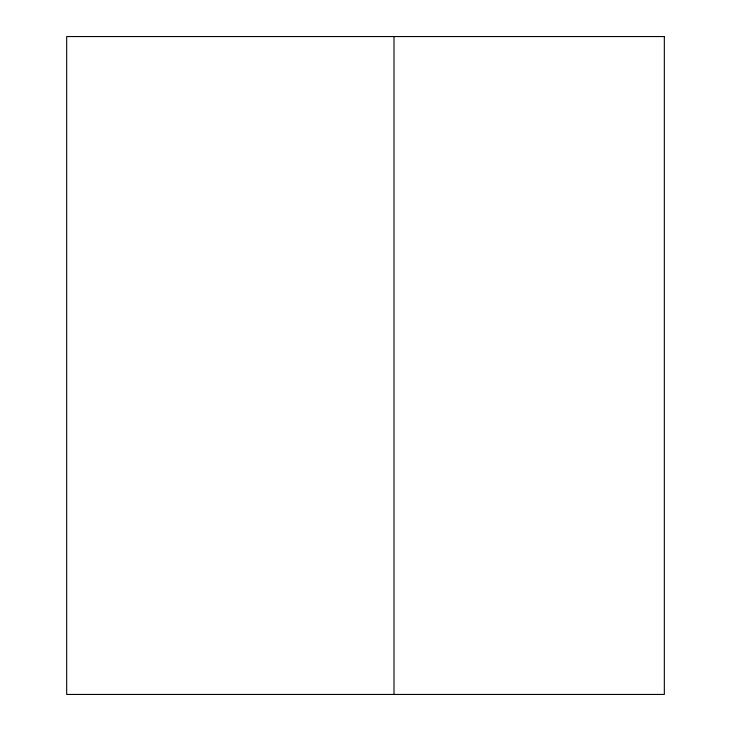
<?xml version="1.0" encoding="UTF-8"?>
<svg xmlns="http://www.w3.org/2000/svg" width="731" height="731" viewBox="0 0 731 731"><rect width="100%" height="100%" fill="white"/><g stroke="black" fill="none" stroke-linecap="round" stroke-linejoin="round"><path stroke-width="1.1" d="M394 36.55L394 694.45M664.333 36.55L66.667 36.55L66.667 694.45L664.333 694.45L664.333 36.55"/></g></svg>
